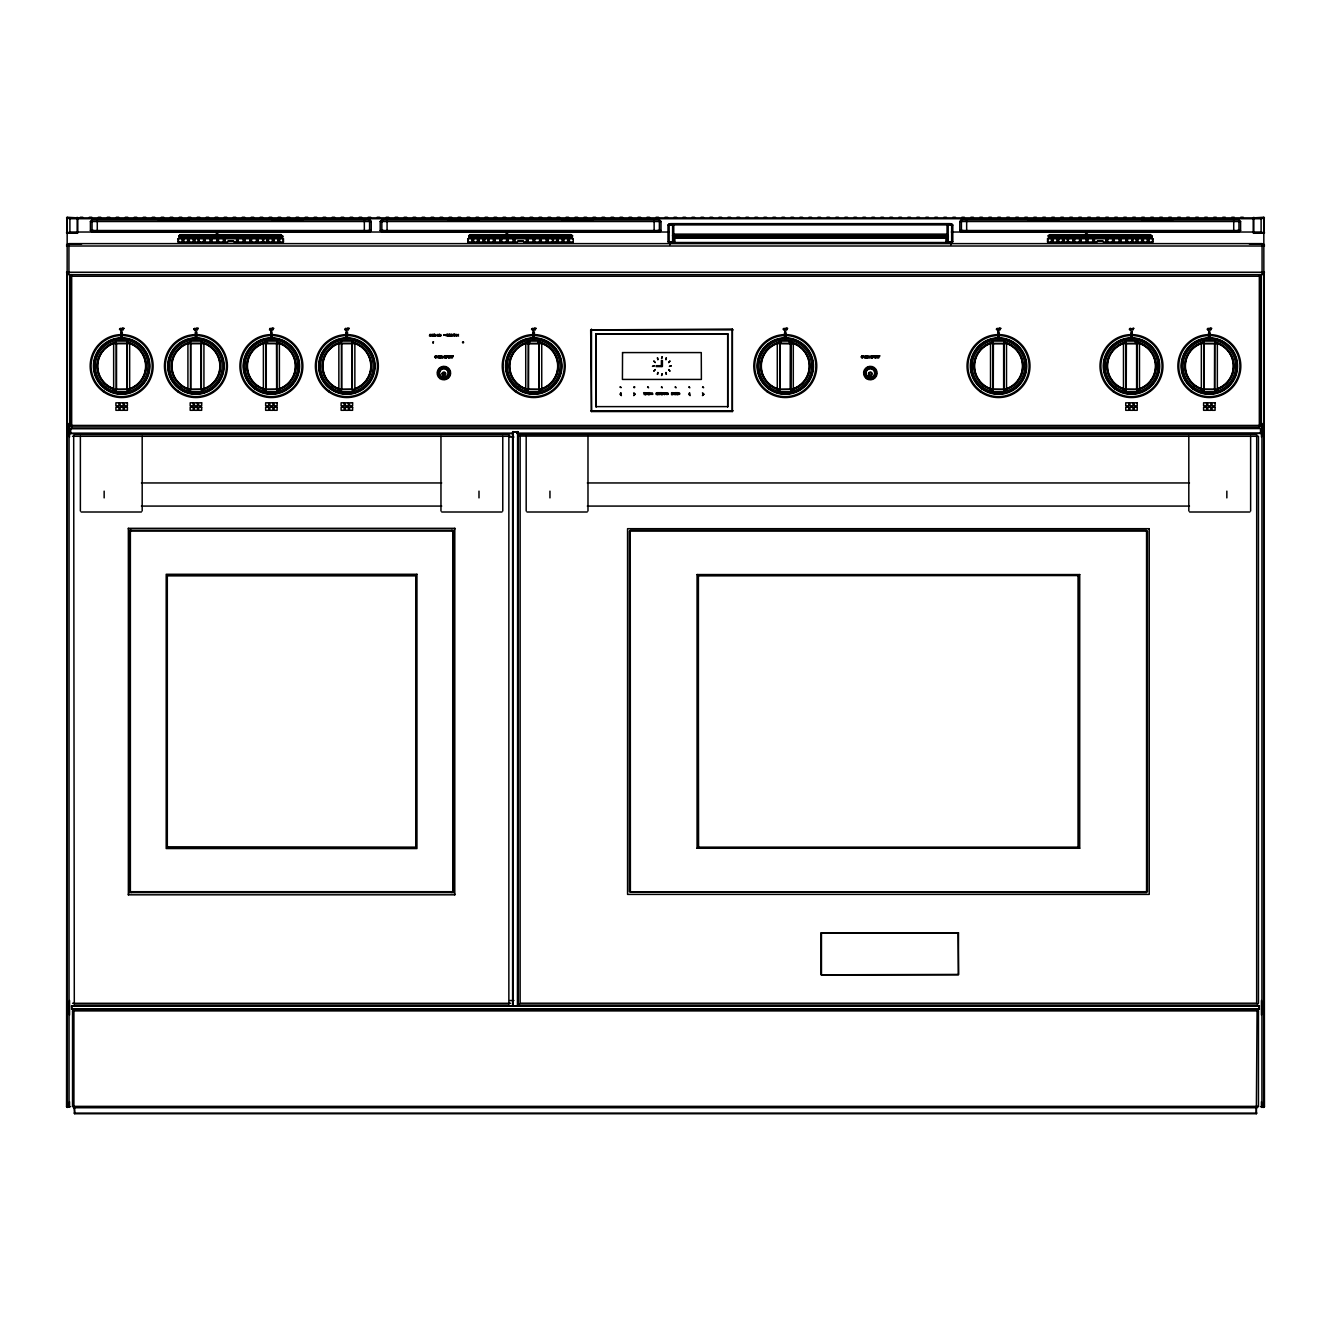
<?xml version="1.0" encoding="UTF-8"?>
<svg xmlns="http://www.w3.org/2000/svg" width="1331" height="1331" viewBox="0 0 1331 1331"><rect width="100%" height="100%" fill="white"/><g stroke="black" fill="none" stroke-linecap="round" stroke-linejoin="round"><path stroke-width="1.5" d="M454.786 894.815L454.803 528.324L128.358 528.324L128.358 894.815L454.786 894.815L453.655 890.838L451.908 892.585M661.341 387.138L662.306 387.803L661.74 386.739M1261.921 1107.492L1261.954 423.424L1260.457 423.042L1260.457 274.619M620.213 386.938L621.228 387.604L620.096 387.138M633.822 387.254C636.185 385.674 633.456 389.501 634.238 386.739M647.581 387.138L648.563 387.803L647.981 386.739M675.083 387.138L676.048 387.803L675.483 386.739M688.826 387.138L689.791 387.803L689.225 386.739M702.535 387.254L703.617 387.704L702.968 386.739M142.184 511.004L142.184 436.368M502.769 511.004L502.769 436.368M587.986 511.004L587.986 436.368M1250.624 511.004L1250.624 436.368M128.358 894.815L129.49 890.838L131.237 892.585M454.803 528.324L453.655 532.001L451.908 530.254M346.326 329.872L345.627 328.308L344.929 329.872C348.339 329.988 343.648 327.409 345.627 329.905M438.664 335.861L437.966 334.314L437.267 335.861C440.677 335.994 435.986 333.416 437.966 335.911M270.859 329.872L270.16 328.308L269.461 329.872C272.872 329.988 268.18 327.409 270.16 329.905M430.845 335.861L430.129 334.314L429.431 335.861C432.841 335.994 428.149 333.416 430.129 335.911M432.791 334.331L432.043 336.144L431.211 334.331M439.097 355.843L438.165 358.072L437.15 355.843M865.549 355.843L864.618 358.072L863.603 355.843M432.009 335.595L434.006 334.331L434.039 336.127L432.991 336.127L432.991 334.331M438.132 357.39L438.797 355.843L440.611 355.843L439.663 357.773L440.628 358.056L439.346 358.056L439.346 355.843M864.584 357.39L865.25 355.843L867.063 355.843L866.115 357.773L867.08 358.056L865.799 358.056L865.799 355.843M262.873 242.009L262.29 243.124L263.638 242.009L263.638 238.748L262.29 237.633L262.922 242.375M1132.248 242.009L1131.666 243.124L1133.014 242.009L1133.014 238.748L1131.666 237.633L1132.165 242.375M463.537 342.733L462.439 342.267L463.604 342.167M67.681 243.872L67.681 246.002L68.68 245.004L66.55 245.004L67.681 243.872L81.673 243.872M70.543 1106.693L66.55 1106.693L67.182 217.269L77.797 217.885L77.797 232.759L66.55 232.759L77.797 232.759M90.408 221.512L92.039 219.881L369.585 219.881L371.216 221.512L371.216 230.513L369.585 232.126L369.585 219.881L371.216 221.512L90.408 221.512L90.408 230.513L92.039 232.126L92.039 219.881M68.929 243.623L66.55 246.002L1264.45 246.002L1262.071 243.623L68.929 243.623L68.929 274.619L1262.071 274.619L1264.45 272.239L66.55 272.239L68.929 274.619M71.674 427.051L70.044 425.421L70.044 276.232L71.674 274.619L71.674 427.051L1259.326 427.051L1260.956 425.421L1260.956 276.232L1259.326 274.619L1259.326 427.051M121.021 331.901L122.286 331.901L122.202 338.59L121.021 338.507L121.021 331.901L121.104 338.59M113.651 343.631L116.213 341.085L127.094 341.085L129.656 343.631L129.656 389.268L127.094 391.813L116.213 391.813L113.651 389.268L113.651 343.631L129.656 343.631M70.493 433.54L70.493 428.549L70.493 433.54L512.851 433.54M187.921 343.631L190.483 341.085L201.364 341.085L203.926 343.631L203.926 389.268L201.364 391.813L190.483 391.813L187.921 389.268L187.921 343.631L203.926 343.631M196.472 338.59L196.555 331.901L195.291 331.901L195.374 338.59L196.555 338.507L196.555 331.901M92.172 230.379L93.42 231.627L368.205 231.627L369.469 230.379M381.831 219.881L381.831 232.126L380.2 230.513L380.2 221.512L381.831 219.881L659.377 219.881L661.008 221.512L661.008 230.513L659.377 232.126L659.377 219.881M270.759 331.901L272.023 331.901L271.94 338.59L270.759 338.507L270.759 331.901L270.842 338.59M381.947 221.894L383.212 220.63M263.388 343.631L265.95 341.085L276.831 341.085L279.394 343.631L279.394 389.268L276.831 391.813L265.95 391.813L263.388 389.268L263.388 343.631L279.394 343.631M131.237 530.254L129.49 532.001L128.358 528.324M346.226 331.901L347.491 331.901L347.408 338.59L346.226 338.507L346.226 331.901L346.31 338.59M338.856 343.631L341.418 341.085L352.299 341.085L354.861 343.631L354.861 389.268L352.299 391.813L341.418 391.813L338.856 389.268L338.856 343.631L354.861 343.631M166.974 575.558L416.17 575.558L415.838 847.614L166.974 847.281L166.974 575.558L416.17 575.558M533.099 331.901L533.182 338.59L533.099 331.901L534.363 331.901L534.28 338.59L533.099 338.507M525.728 343.631L528.291 341.085L539.171 341.085L541.734 343.631L541.734 389.268L539.171 391.813L528.291 391.813L525.728 389.268L525.728 343.631L541.734 343.631M528.49 343.465L538.972 343.465M381.947 230.379L383.212 231.627L657.996 231.627L659.261 230.379M669.144 223.891L669.144 242.874L667.996 241.726L667.996 225.039L669.144 223.891L672.604 223.891L673.752 225.039L673.752 242.508L947.04 242.508L947.04 225.039L948.188 223.891L951.648 223.891L952.796 225.039L952.796 241.726L951.648 242.874L951.648 223.891M669.243 224.889L670.491 223.641L950.301 223.641L951.549 224.889M674.867 237.134L673.752 238.249L947.04 238.249L945.925 237.134L674.867 237.134L674.867 242.508M590.681 329.888L732.333 329.09L732.333 411.545L591.48 411.545L590.681 329.888L733.131 329.888M596.105 333.831L596.105 406.804L596.105 333.831L727.708 333.831L727.708 406.804L727.708 333.831M512.601 432.043L518.092 432.043L517.593 1006.286L512.601 1005.787L512.601 432.043L518.092 432.043M71.541 1005.986L1259.259 1005.787L1259.259 1009.281L71.741 1009.281L71.541 1005.986L1259.459 1005.986M72.54 1010.911L73.92 1009.53L1257.08 1009.53L1258.46 1010.911L1258.46 1106.36L1257.08 1107.741L73.92 1107.741L72.54 1106.36L72.54 1010.911L1258.46 1010.911M777.287 343.631L779.85 341.085L790.73 341.085L793.293 343.631L793.293 389.268L790.73 391.813L779.85 391.813L777.287 389.268L777.287 343.631L793.293 343.631M790.414 389.567L790.531 343.465L780.166 343.331L780.166 389.567L790.531 389.434L790.531 343.465M961.415 219.881L961.415 232.126L959.784 230.513L959.784 221.512L961.415 219.881L1238.961 219.881L1240.592 221.512L1240.592 230.513L1238.961 232.126L1238.961 219.881M698.076 575.558L1078.393 575.225L1078.393 847.614L698.409 847.614L698.076 575.558L1078.726 575.558M990.514 343.631L993.076 341.085L1003.957 341.085L1006.519 343.631L1006.519 389.268L1003.957 391.813L993.076 391.813L990.514 389.268L990.514 343.631L1006.519 343.631M993.275 343.465L1003.757 343.465M1123.48 343.631L1126.043 341.085L1136.924 341.085L1139.486 343.631L1139.486 389.268L1136.924 391.813L1126.043 391.813L1123.48 389.268L1123.48 343.631L1139.486 343.631M961.531 230.379L962.795 231.627L1237.58 231.627L1238.828 230.379M1126.242 343.465L1136.724 343.465M1132.115 338.507L1132.032 331.835L1132.115 338.507L1130.851 338.507L1130.934 331.835L1132.115 331.901M1238.961 232.126L1240.592 230.513L959.784 230.513M1260.457 1106.693L1264.45 1106.693L1263.818 217.269L1253.203 217.885L1253.203 232.759L1264.45 232.759L1253.203 232.759M1201.344 343.631L1203.906 341.085L1214.787 341.085L1217.349 343.631L1217.349 389.268L1214.787 391.813L1203.906 391.813L1201.344 389.268L1201.344 343.631L1217.349 343.631M1204.106 343.465L1214.587 343.465L1214.471 389.567L1204.106 389.434L1204.106 343.465L1204.222 389.567M517.01 433.54L1260.707 433.34L517.01 433.34M1078.726 846.732L1077.844 847.614L1079.724 848.263L1079.724 574.559L697.061 574.559L697.061 848.263L1079.724 848.263M74.054 1107.492L74.669 1113.731L1256.331 1113.731L1257.08 1009.53M180.583 234.639L179.169 235.753L180.583 237.883L281.041 237.883L282.754 236.752L281.041 234.639L180.583 234.639L178.87 235.753L180.583 237.883M281.041 237.883L282.455 236.752L281.041 234.639M470.375 234.639L468.961 235.753L470.375 237.883L570.833 237.883L572.546 235.753L570.833 234.639L470.375 234.639L468.662 235.753L470.375 237.883M570.833 237.883L572.247 235.753L570.833 234.639M1049.959 234.639L1048.545 235.753L1049.959 237.883L1150.417 237.883L1152.13 236.752L1150.417 234.639L1049.959 234.639L1048.246 235.753L1049.959 237.883M1150.417 237.883L1151.831 236.752L1150.417 234.639M234.738 243.124L281.739 243.124L283.453 242.009L283.453 238.748L281.739 237.633L179.885 237.633L178.454 238.748L178.454 242.009L179.885 243.124L226.886 243.124M281.739 243.124L283.17 242.009L283.17 238.748L281.739 237.633M524.53 243.124L571.531 243.124L573.245 242.009L573.245 238.748L571.531 237.633L469.677 237.633L468.246 238.748L468.246 242.009L469.677 243.124L516.678 243.124M571.531 243.124L572.962 242.009M1104.114 243.124L1151.115 243.124L1152.829 242.009L1152.829 238.748L1151.115 237.633L1049.261 237.633L1047.83 238.748L1047.83 242.009L1049.261 243.124L1096.262 243.124M1151.115 243.124L1152.546 242.009L1152.546 238.748L1151.115 237.633M179.885 243.124L178.171 242.009L178.171 238.748L179.885 237.633M469.677 243.124L467.963 242.009L467.963 238.748L469.677 237.633M1049.261 243.124L1047.547 242.009L1047.547 238.748L1049.261 237.633M72.54 1003.291L510.605 1003.291M433.274 342.882C433.49 340.32 432.259 344.38 433.507 341.851M1130.252 328.541L1130.252 329.905L1130.751 328.74M1208.115 328.541L1208.115 329.905L1208.615 328.74M1079.724 574.559L1077.844 575.225L1078.726 576.107M697.061 848.263L698.958 847.614M510.605 436.285L72.54 436.285M80.293 217.269L82.788 217.269M89.293 217.269L91.789 217.269M98.278 217.269L100.79 217.269M107.279 217.269L109.774 217.269M116.279 217.269L118.775 217.269M125.28 217.269L127.776 217.269M134.265 217.269L136.76 217.269M143.266 217.269L145.761 217.269M152.266 217.269L154.762 217.269M161.251 217.269L163.763 217.269M170.252 217.269L172.747 217.269M179.252 217.269L181.748 217.269M188.253 217.269L190.749 217.269M197.238 217.269L199.733 217.269M206.238 217.269L208.734 217.269M215.239 217.269L217.735 217.269M224.224 217.269L226.736 217.269M233.224 217.269L235.72 217.269M242.225 217.269L244.721 217.269M251.21 217.269L253.722 217.269M260.211 217.269L262.706 217.269M269.211 217.269L271.707 217.269M278.212 217.269L280.708 217.269M287.197 217.269L289.692 217.269M296.197 217.269L298.693 217.269M305.198 217.269L307.694 217.269M314.183 217.269L316.695 217.269M323.183 217.269L325.679 217.269M332.184 217.269L334.68 217.269M341.169 217.269L343.681 217.269M350.169 217.269L352.665 217.269M359.17 217.269L361.666 217.269M368.171 217.269L370.667 217.269M377.155 217.269L379.668 217.269M386.156 217.269L388.652 217.269M395.157 217.269L397.653 217.269M404.142 217.269L406.654 217.269M413.142 217.269L415.638 217.269M422.143 217.269L424.639 217.269M431.144 217.269L433.64 217.269M440.128 217.269L442.624 217.269M449.129 217.269L451.625 217.269M458.13 217.269L460.626 217.269M467.114 217.269L469.627 217.269M476.115 217.269L478.611 217.269M485.116 217.269L487.612 217.269M494.1 217.269L496.613 217.269M503.101 217.269L505.597 217.269M512.102 217.269L514.598 217.269M521.103 217.269L523.599 217.269M530.087 217.269L532.583 217.269M539.088 217.269L541.584 217.269M548.089 217.269L550.585 217.269M557.073 217.269L559.586 217.269M566.074 217.269L568.57 217.269M575.075 217.269L577.571 217.269M584.076 217.269L586.572 217.269M593.06 217.269L595.556 217.269M602.061 217.269L604.557 217.269M611.062 217.269L613.558 217.269M620.046 217.269L622.559 217.269M629.047 217.269L631.543 217.269M638.048 217.269L640.544 217.269M647.032 217.269L649.545 217.269M656.033 217.269L658.529 217.269M665.034 217.269L667.53 217.269M674.035 217.269L676.531 217.269M683.019 217.269L685.515 217.269M692.02 217.269L694.516 217.269M701.021 217.269L703.517 217.269M710.005 217.269L712.518 217.269M719.006 217.269L721.502 217.269M728.007 217.269L730.503 217.269M736.991 217.269L739.504 217.269M745.992 217.269L748.488 217.269M754.993 217.269L757.489 217.269M763.994 217.269L766.49 217.269M772.978 217.269L775.474 217.269M781.979 217.269L784.475 217.269M790.98 217.269L793.476 217.269M799.964 217.269L802.477 217.269M808.965 217.269L811.461 217.269M817.966 217.269L820.462 217.269M826.967 217.269L829.463 217.269M835.951 217.269L838.447 217.269M844.952 217.269L847.448 217.269M853.953 217.269L856.449 217.269M862.937 217.269L865.449 217.269M871.938 217.269L874.434 217.269M880.939 217.269L883.435 217.269M889.923 217.269L892.436 217.269M898.924 217.269L901.42 217.269M907.925 217.269L910.421 217.269M916.926 217.269L919.422 217.269M925.91 217.269L928.406 217.269M934.911 217.269L937.407 217.269M943.912 217.269L946.408 217.269M952.896 217.269L955.408 217.269M961.897 217.269L964.393 217.269M970.898 217.269L973.394 217.269M979.882 217.269L982.394 217.269M988.883 217.269L991.379 217.269M997.884 217.269L1000.38 217.269M1006.885 217.269L1009.38 217.269M1015.869 217.269L1018.365 217.269M1024.87 217.269L1027.366 217.269M1033.871 217.269L1036.367 217.269M1042.855 217.269L1045.367 217.269M1051.856 217.269L1054.352 217.269M1060.857 217.269L1063.353 217.269M1069.858 217.269L1072.353 217.269M1078.842 217.269L1081.338 217.269M1087.843 217.269L1090.339 217.269M1096.844 217.269L1099.339 217.269M1105.828 217.269L1108.34 217.269M1114.829 217.269L1117.325 217.269M1123.83 217.269L1126.325 217.269M1132.814 217.269L1135.326 217.269M1141.815 217.269L1144.311 217.269M1150.816 217.269L1153.312 217.269M1159.817 217.269L1162.312 217.269M1168.801 217.269L1171.297 217.269M1177.802 217.269L1180.298 217.269M1186.803 217.269L1189.298 217.269M1195.787 217.269L1198.299 217.269M1204.788 217.269L1207.284 217.269M1213.789 217.269L1216.284 217.269M1222.773 217.269L1225.285 217.269M1231.774 217.269L1234.27 217.269M1240.775 217.269L1243.27 217.269M66.55 217.885L1264.45 217.885M69.046 218.733L1261.954 218.733M158.472 220.131L189.168 220.131M272.456 220.131L303.152 220.131M448.264 220.131L478.96 220.131M562.248 220.131L592.944 220.131M1027.848 220.131L1058.544 220.131M1141.832 220.131L1172.528 220.131M380.2 221.512L661.008 221.512M959.784 221.512L1240.592 221.512M672.571 224.889L948.221 224.889M667.996 225.039L673.752 225.039M947.04 225.039L952.796 225.039M90.408 230.513L371.216 230.513M380.2 230.513L661.008 230.513M69.046 232.027L668.611 232.027M951.349 232.027L1261.954 232.027M216.188 232.626L217.935 232.626M505.98 232.626L507.727 232.626M1085.564 232.626L1087.311 232.626M215.971 232.858L218.168 232.858M505.763 232.858L507.96 232.858M1085.347 232.858L1087.543 232.858M948.288 238.632L948.288 235.637L946.79 234.123L674.002 234.123L674.002 238.632M214.79 234.888L219.349 234.888M504.582 234.888L509.141 234.888M1084.166 234.888L1088.725 234.888M178.87 235.753L282.754 235.753M468.662 235.753L572.546 235.753M672.504 235.637L948.288 235.637M1048.246 235.753L1152.13 235.753M178.87 236.752L282.754 236.752M468.662 236.752L572.546 236.752M1048.246 236.752L1152.13 236.752M178.171 238.748L283.453 238.748M467.963 238.748L573.245 238.748M1047.547 238.748L1152.829 238.748M198.835 239.746L198.702 242.375L200.465 242.375M262.789 239.746L263.056 242.375L261.159 242.375M1068.211 239.746L1067.944 242.375L1069.841 242.375M1132.165 239.746L1132.431 242.375L1130.535 242.375M227.984 240.878L233.64 240.878M517.776 240.878L523.432 240.878M1097.36 240.878L1103.016 240.878M227.917 241.51L233.707 241.51M517.709 241.51L523.499 241.51M1097.293 241.51L1103.083 241.51M667.996 241.726L673.752 241.726L672.604 242.874L672.604 223.891M952.796 241.726L947.04 241.726L948.188 242.874L948.188 223.891M178.171 242.009L227.751 242.009M233.873 242.009L283.453 242.009M467.963 242.009L517.543 242.009M523.665 242.009L573.245 242.009M1047.547 242.009L1097.127 242.009M1103.249 242.009L1152.829 242.009M488.361 242.375L489.509 242.375M551.5 242.375L552.847 242.375M1249.327 243.872L1263.319 243.872L1264.45 245.004L1262.32 245.004L1263.319 246.002L1263.319 243.872M70.044 276.232L1260.956 276.232M1131.783 328.574L1131.533 330.121M595.939 334.014L727.874 334.014M456.583 334.331L456.583 336.127L455.169 334.746C455.119 338.723 454.287 331.452 456.35 335.711M443.722 335.113C444.038 334.613 444.853 334.297 443.722 335.345M445.086 335.113C444.987 334.081 445.536 336.577 446.401 334.331L447.416 334.331L447.449 336.127L445.186 335.345M447.965 335.113L448.98 335.345M351.983 343.331L341.734 343.331L341.734 389.567L352.099 389.434L352.099 343.465M113.651 389.268L129.656 389.268M187.921 389.268L203.926 389.268M263.388 389.268L279.394 389.268M338.856 389.268L354.861 389.268M525.728 389.268L541.734 389.268M777.287 389.268L793.293 389.268M990.514 389.268L1006.519 389.268M1123.48 389.268L1139.486 389.268M1201.344 389.268L1217.349 389.268M664.568 392.712L664.568 394.675L663.004 393.161C662.954 397.52 662.056 389.55 664.302 394.226M674.551 392.712L674.817 394.675L673.27 393.161C673.22 397.52 672.305 389.55 674.551 394.226M595.939 406.621L727.874 406.621M590.681 410.747L733.131 410.747M70.044 425.421L1260.956 425.421M70.293 428.748L1260.507 428.549L1260.507 433.54M70.293 433.34L512.851 433.34M509.756 437.034L513.916 437.034M141.435 482.953L441.709 482.953M587.337 482.953L1189.465 482.953M141.435 506.079L441.709 506.079M587.337 506.079L1189.465 506.079M81.174 512.002L141.385 512.002M441.759 512.002L501.987 512.002M526.976 512.002L587.187 512.002M1189.615 512.002L1249.826 512.002M166.974 847.281L416.17 847.281M698.076 847.281L1078.726 847.281M509.756 1000.529L513.916 1000.529M71.541 1009.081L1259.459 1009.081M72.54 1106.36L1258.46 1106.36M66.55 1106.693L69.046 1106.693M1261.954 1106.693L1264.45 1106.693M74.054 1113.115L1256.946 1113.115M432.941 342.882L433.407 341.784M1188.816 436.368L1188.816 511.004M526.178 436.368L526.178 511.004M440.96 436.368L440.96 511.004M80.376 436.368L80.376 511.004M697.061 574.559L698.958 575.225M463.354 341.784L462.789 342.832M571.531 237.633L572.962 238.748M1068.128 242.009L1068.71 243.124L1067.362 242.009L1067.362 238.748L1068.71 237.633L1068.078 242.375M198.752 242.009L199.334 243.124L197.986 242.009L197.986 238.748L199.334 237.633L198.835 242.375M69.046 1107.359L69.046 423.424L70.543 423.042L70.543 274.619M1263.818 217.269L1263.818 233.374M1263.651 273.038L1263.651 1107.492M1262.071 243.623L1262.071 274.619M1261.455 423.291L1261.455 437.034M1261.455 1000.529L1261.455 1015.037M1261.455 1101.735L1261.455 1106.244M1261.106 217.885L1261.106 232.875M1261.256 274.619L1261.256 423.042M1259.259 1005.787L1259.259 1009.281M1256.331 1107.492L1256.331 1113.731M1253.835 217.269L1253.835 233.374M1237.58 230.379L1237.58 231.627M1233.721 219.881L1233.721 232.126M1226.849 491.139L1226.849 497.894M1214.787 341.085L1214.787 391.813M1203.906 341.085L1203.906 391.813M1148.237 239.746L1148.237 242.375M1147.954 239.746L1147.954 242.375M1142.68 239.746L1142.68 242.375M1142.397 239.746L1142.397 242.375M1137.123 239.746L1137.123 242.375M1136.84 239.746L1136.84 242.375M1136.924 341.085L1136.924 391.813M1136.607 343.331L1136.607 389.567L1126.242 389.434L1126.359 343.331M1126.974 239.746L1126.974 242.375M1126.292 239.746L1126.292 242.375M1126.043 341.085L1126.043 391.813M1120.353 239.746L1120.353 242.375M1119.67 239.746L1119.67 242.375M1113.748 239.746L1113.748 242.375M1113.065 239.746L1113.065 242.375M1107.142 239.746L1107.142 242.375M1106.46 239.746L1106.46 242.375M1093.916 239.746L1093.916 242.375M1093.233 239.746L1093.233 242.375M1087.311 239.746L1087.311 242.375M1086.628 239.746L1086.628 242.375M1080.705 239.746L1080.705 242.375M1080.023 239.746L1080.023 242.375M1078.393 575.225L1078.393 847.614M1074.084 239.746L1074.084 242.375M1073.402 239.746L1073.402 242.375M1063.536 239.746L1063.536 242.375M1063.253 239.746L1063.253 242.375M1057.979 239.746L1057.979 242.375M1057.696 239.746L1057.696 242.375M1052.422 239.746L1052.422 242.375M1052.139 239.746L1052.139 242.375M1003.957 341.085L1003.957 391.813M1003.641 343.331L1003.641 389.567L993.275 389.434L993.392 343.331M993.076 341.085L993.076 391.813M966.655 219.881L966.655 232.126M962.795 230.379L962.795 231.627M950.9 244.771L950.9 242.874L669.892 242.874L669.892 244.771M950.301 223.641L950.301 224.889M946.79 234.123L946.79 238.632M945.925 237.134L945.925 242.508M790.73 341.085L790.73 391.813M779.85 341.085L779.85 391.813M732.333 329.09L732.333 411.545M698.409 575.225L698.409 847.614M678.128 394.675L676.98 394.675L676.98 392.712L678.095 392.712L677.263 394.425M672.704 394.675L671.573 394.675L671.573 392.712L672.687 392.712L671.856 394.425M670.491 223.641L670.491 224.889M658.263 394.675L657.131 394.675L657.131 392.712L661.773 392.712L661.091 394.675L660.808 392.961L659.361 392.961L659.361 394.675L659.078 392.961L657.398 392.961L657.398 394.425M657.996 230.379L657.996 231.627M654.137 219.881L654.137 232.126M649.628 394.675L648.48 394.675L648.48 392.712L649.595 392.712L648.763 394.425M591.48 329.09L591.48 411.545M568.653 239.746L568.653 242.375M568.37 239.746L568.37 242.375M563.096 239.746L563.096 242.375M562.813 239.746L562.813 242.375M557.539 239.746L557.539 242.375M557.256 239.746L557.256 242.375M549.953 491.139L549.953 497.894M547.39 239.746L547.39 242.375M546.708 239.746L546.708 242.375M540.769 239.746L540.769 242.375M540.087 239.746L540.087 242.375M539.171 341.085L539.171 391.813M538.855 343.331L538.855 389.567L528.49 389.434L528.607 343.331M534.164 239.746L534.164 242.375M528.291 341.085L528.291 391.813M527.558 239.746L527.558 242.375M517.593 431.543L517.593 1006.286M514.332 239.746L514.332 242.375M513.65 239.746L513.65 242.375M513.101 431.543L513.101 1006.286M507.727 239.746L507.727 242.375M507.044 239.746L507.044 242.375M501.122 239.746L501.122 242.375M500.439 239.746L500.439 242.375M494.5 239.746L494.5 242.375M493.818 239.746L493.818 242.375M483.952 239.746L483.952 242.375M483.669 239.746L483.669 242.375M478.994 491.139L478.994 497.894M478.395 239.746L478.395 242.375M478.112 239.746L478.112 242.375M472.838 239.746L472.838 242.375M454.27 334.331L454.27 336.127L454.536 334.331C451.026 333.216 453.755 337.958 454.037 334.331M415.838 575.225L415.838 847.614M387.071 219.881L387.071 232.126M383.212 230.379L383.212 231.627M368.205 230.379L368.205 231.627M364.345 219.881L364.345 232.126M352.299 341.085L352.299 391.813M341.418 341.085L341.418 391.813M278.861 239.746L278.861 242.375M278.578 239.746L278.578 242.375M276.831 341.085L276.831 391.813M273.304 239.746L273.304 242.375M273.021 239.746L273.021 242.375M267.747 239.746L267.747 242.375M267.464 239.746L267.464 242.375M265.95 341.085L265.95 391.813M257.598 239.746L257.598 242.375M256.916 239.746L256.916 242.375M250.977 239.746L250.977 242.375M250.295 239.746L250.295 242.375M244.372 239.746L244.372 242.375M243.689 239.746L243.689 242.375M237.767 239.746L237.767 242.375M237.084 239.746L237.084 242.375M224.54 239.746L224.54 242.375M223.858 239.746L223.858 242.375M217.935 239.746L217.935 242.375M217.252 239.746L217.252 242.375M211.33 239.746L211.33 242.375M210.647 239.746L210.647 242.375M204.708 239.746L204.708 242.375M204.026 239.746L204.026 242.375M201.364 341.085L201.364 391.813M194.16 239.746L194.16 242.375M193.877 239.746L193.877 242.375M190.483 341.085L190.483 391.813M188.603 239.746L188.603 242.375M188.32 239.746L188.32 242.375M183.046 239.746L183.046 242.375M182.763 239.746L182.763 242.375M167.307 575.225L167.307 847.614M127.094 341.085L127.094 391.813M116.213 341.085L116.213 391.813M104.151 491.139L104.151 497.894M97.279 219.881L97.279 232.126M93.42 230.379L93.42 231.627M77.165 217.269L77.165 233.374M74.669 1107.492L74.669 1113.731M73.92 1009.53L73.92 1107.741M71.741 1005.787L71.741 1009.281M69.894 217.885L69.894 232.875M69.744 274.619L69.744 423.042M69.545 423.291L69.545 437.034M69.545 1000.529L69.545 1015.037M69.545 1101.735L69.545 1106.244M67.349 273.038L67.349 1107.492M67.182 217.269L67.182 233.374M1216.451 342.649A24.474 24.474 0 0 1 1217.965 388.985M1202.242 389.501A24.474 24.474 0 0 1 1202.242 342.649M1216.301 343.165A23.941 23.941 0 0 1 1217.782 388.469M1202.392 388.985A23.941 23.941 0 0 1 1202.392 343.165M1216.384 342.882A24.241 24.241 0 0 1 1217.882 388.752M1202.309 389.268A24.241 24.241 0 0 1 1202.309 342.882M1135.476 341.917A24.474 24.474 0 0 1 1138.587 389.501M1124.379 389.501A24.474 24.474 0 0 1 1124.379 342.649M1135.376 342.45A23.941 23.941 0 0 1 1138.438 388.985M1124.529 388.985A23.941 23.941 0 0 1 1124.529 343.165M1135.426 342.15A24.241 24.241 0 0 1 1138.521 389.268M1124.445 389.268A24.241 24.241 0 0 1 1124.445 342.882M1005.62 342.649A24.474 24.474 0 0 1 1005.62 389.501M991.412 389.501A24.474 24.474 0 0 1 991.412 342.649M1005.471 343.165A23.941 23.941 0 0 1 1005.471 388.985M991.562 388.985A23.941 23.941 0 0 1 991.562 343.165M1005.554 342.882A24.241 24.241 0 0 1 1005.554 389.268M991.479 389.268A24.241 24.241 0 0 1 991.479 342.882M789.283 341.917A24.474 24.474 0 0 1 792.394 389.501M778.186 389.501A24.474 24.474 0 0 1 781.297 341.917M792.244 343.165A23.941 23.941 0 0 1 792.244 388.985M778.336 388.985A23.941 23.941 0 0 1 778.336 343.165M789.233 342.15A24.241 24.241 0 0 1 792.328 389.268M778.252 389.268A24.241 24.241 0 0 1 781.347 342.15M537.724 341.917A24.474 24.474 0 0 1 540.835 389.501M526.627 389.501A24.474 24.474 0 0 1 529.738 341.917M540.685 343.165A23.941 23.941 0 0 1 540.685 388.985M526.777 388.985A23.941 23.941 0 0 1 526.777 343.165M537.674 342.15A24.241 24.241 0 0 1 540.769 389.268M526.693 389.268A24.241 24.241 0 0 1 529.788 342.15M353.963 342.649A24.474 24.474 0 0 1 355.477 388.985M339.754 389.501A24.474 24.474 0 0 1 339.754 342.649M353.813 343.165A23.941 23.941 0 0 1 355.294 388.469M339.904 388.985A23.941 23.941 0 0 1 339.904 343.165M353.896 342.882A24.241 24.241 0 0 1 355.394 388.752M339.821 389.268A24.241 24.241 0 0 1 339.821 342.882M278.495 342.649A24.474 24.474 0 0 1 278.495 389.501M264.287 389.501A24.474 24.474 0 0 1 267.398 341.917M278.345 343.165A23.941 23.941 0 0 1 278.345 388.985M264.436 388.985A23.941 23.941 0 0 1 267.498 342.45M278.429 342.882A24.241 24.241 0 0 1 278.429 389.268M264.353 389.268A24.241 24.241 0 0 1 267.448 342.15M203.027 342.649A24.474 24.474 0 0 1 203.027 389.501M188.819 389.501A24.474 24.474 0 0 1 188.819 342.649M202.878 343.165A23.941 23.941 0 0 1 202.878 388.985M188.969 388.985A23.941 23.941 0 0 1 188.969 343.165M202.961 342.882A24.241 24.241 0 0 1 202.961 389.268M188.886 389.268A24.241 24.241 0 0 1 188.886 342.882M128.758 342.649A24.474 24.474 0 0 1 128.758 389.501M113.035 388.985A24.474 24.474 0 0 1 114.549 342.649M128.608 343.165A23.941 23.941 0 0 1 128.608 388.985M113.218 388.469A23.941 23.941 0 0 1 114.699 343.165M128.691 342.882A24.241 24.241 0 0 1 128.691 389.268M113.118 388.752A24.241 24.241 0 0 1 114.616 342.882M73.687 436.452L74.303 1005.038L508.858 1005.038L508.858 434.538L74.303 434.538L73.687 436.452M488.976 235.753L489.558 237.883L488.211 236.752L489.558 234.639L488.976 235.753M520.155 436.086L520.138 1003.208L1256.664 1003.208L1256.697 434.538L520.088 434.538L520.155 436.086L518.341 436.285L518.341 1003.291L520.088 1005.038L1256.697 1005.038L1258.46 1003.291L1258.46 436.285L520.155 436.086M1149.235 528.69L1149.235 894.399L627.567 894.399L627.567 528.69L1149.235 528.69M130.371 530.254L130.371 892.585L452.773 892.585L452.773 530.254L130.371 530.254M442.458 373.512C444.105 379.302 447.033 369.619 442.458 373.512M868.91 373.512C870.557 379.302 873.485 369.619 868.91 373.512M630.378 891.92L1146.557 892.585L1146.557 530.254L630.245 530.254L630.378 891.92L1147.438 891.703L1147.438 531.119L629.363 531.119L629.363 891.703L630.378 891.92M651.059 393.261C651.857 396.372 648.064 392.262 651.059 393.261M679.575 393.261C680.391 396.388 676.597 392.212 679.575 393.261M195.657 329.223L194.692 330.155L193.727 329.223L194.692 328.308L195.657 329.223M437.001 356.941L435.803 358.072L434.621 356.941L435.803 355.81L437.001 356.941M863.453 356.941L862.255 358.072L861.074 356.941L862.255 355.81L863.453 356.941M121.387 329.223L120.422 330.155L119.457 329.223L120.422 328.308L121.387 329.223M533.465 329.223L532.5 330.155L531.535 329.223L532.5 328.308L533.465 329.223M785.024 329.223L784.059 330.155L783.094 329.223L784.059 328.308L785.024 329.223M998.25 329.223L997.285 330.155L996.32 329.223L997.285 328.308L998.25 329.223M1131.217 329.223L1130.252 330.155L1129.287 329.223L1130.252 328.308L1131.217 329.223M1209.08 329.223L1208.115 330.155L1207.15 329.223L1208.115 328.308L1209.08 329.223M119.923 328.74L120.921 329.722L119.923 328.74M194.193 328.74L195.191 329.722L194.193 328.74M435.187 356.342C434.538 359.603 438.498 355.676 435.187 356.342M532.001 328.74L532.999 329.722L532.001 328.74M783.56 328.74L784.558 329.722L783.56 328.74M861.639 356.342C860.991 359.603 864.95 355.676 861.639 356.342M996.786 328.74L997.784 329.722L996.786 328.74M447.316 356.342L448.763 357.906L446.734 356.958L448.713 355.993L447.316 356.342M665.433 393.161L666.715 394.542L664.918 393.71L666.665 392.845L665.433 393.161M668.129 394.159C666.565 395.973 667.68 390.416 668.129 394.159M873.768 356.342L875.216 357.906L873.186 356.958L875.166 355.993L873.768 356.342M457.382 334.746L458.546 335.994L456.916 335.246L458.513 334.464L457.382 334.746M652.672 394.159C651.092 395.973 652.223 390.416 652.672 394.159M656.815 394.159C655.251 395.973 656.366 390.416 656.815 394.159M451.508 334.331L450.743 336.127L449.878 335.894L450.643 334.331L449.628 334.331L449.628 336.127L452.49 336.127L451.508 334.331M199.766 234.639L199.766 237.883L198.419 236.752L199.766 234.639M262.44 236.752L261.858 237.883L263.205 236.752L261.858 234.639L262.44 236.752M552.232 236.752L551.65 237.883L552.997 236.752L551.65 234.639L552.232 236.752M1069.142 234.639L1069.142 237.883L1067.795 236.752L1069.142 234.639M1131.816 236.752L1131.234 237.883L1132.581 236.752L1131.234 234.639L1131.816 236.752M489.126 237.633L489.126 243.124L487.778 242.009L487.778 238.748L489.126 237.633M552.664 242.009L552.082 243.124L553.43 242.009L553.43 238.748L552.082 237.633L552.664 242.009M653.937 361.134L655.151 362.514L653.937 361.134M657.83 372.53L657.481 374.344L657.83 372.53M666.332 357.806L665.982 359.62L666.332 357.806M668.661 369.619L669.876 371.016L668.661 369.619M620.828 392.911L619.947 394.259L621.361 395.606L620.828 392.911M635.137 394.259L633.739 395.606L634.621 394.259L633.739 392.911L635.137 394.259M689.558 392.911L688.676 394.259L690.074 395.606L689.558 392.911M703.866 394.259L702.452 395.606L703.334 394.259L702.452 392.911L703.866 394.259M647.781 393.144L646.517 393.144C646.666 397.487 645.435 390.632 647.149 393.51C648.863 390.632 647.615 397.487 647.781 393.144M116.529 343.331L116.529 389.567L126.894 389.434L126.778 343.331L116.529 343.331M190.799 343.331L190.799 389.567L201.164 389.434L201.048 343.331L190.799 343.331M266.267 343.331L266.267 389.567L276.632 389.434L276.515 343.331L266.267 343.331M622.542 352.582L701.271 352.582L701.387 379.435L622.426 379.435L622.542 352.582M784.741 331.835C783.144 341.085 787.486 341.069 785.839 331.835L784.658 331.901M997.967 331.835L999.148 331.901L999.065 338.59L997.884 338.507L997.967 331.835M1208.798 331.835C1207.2 341.085 1211.543 341.069 1209.896 331.835L1208.714 331.901M821.46 932.781L958.087 932.781L958.486 974.425L821.46 974.824L821.46 932.781M657.481 357.806L657.83 359.62L657.481 357.806M655.151 369.619L653.937 371.016L655.151 369.619M669.876 361.134L668.661 362.514L669.876 361.134M665.982 372.53L666.332 374.344L665.982 372.53M453.655 531.119L129.49 531.119L129.49 891.703L453.655 891.703L453.655 531.119M183.794 239.746L182.014 239.746L182.014 242.375L183.794 242.375L183.794 239.746M189.351 239.746L187.571 239.746L187.571 242.375L189.351 242.375L189.351 239.746M194.908 239.746L193.128 239.746L193.128 242.375L194.908 242.375L194.908 239.746M205.257 239.746L203.493 239.746L203.493 242.375L205.257 242.375L205.257 239.746M211.862 239.746L210.098 239.746L210.098 242.375L211.862 242.375L211.862 239.746M218.467 239.746L216.72 239.746L216.72 242.375L218.467 242.375L218.467 239.746M225.089 239.746L223.325 239.746L223.325 242.375L225.089 242.375L225.089 239.746M238.299 239.746L236.535 239.746L236.535 242.375L238.299 242.375L238.299 239.746M244.904 239.746L243.157 239.746L243.157 242.375L244.904 242.375L244.904 239.746M251.526 239.746L249.762 239.746L249.762 242.375L251.526 242.375L251.526 239.746M258.131 239.746L256.367 239.746L256.367 242.375L258.131 242.375L258.131 239.746M268.496 239.746L266.716 239.746L266.716 242.375L268.496 242.375L268.496 239.746M274.053 239.746L272.273 239.746L272.273 242.375L274.053 242.375L274.053 239.746M279.61 239.746L277.83 239.746L277.83 242.375L279.61 242.375L279.61 239.746M473.586 239.746L471.806 239.746L471.806 242.375L473.586 242.375L473.586 239.746M479.143 239.746L477.363 239.746L477.363 242.375L479.143 242.375L479.143 239.746M484.7 239.746L482.92 239.746L482.92 242.375L484.7 242.375L484.7 239.746M495.049 239.746L493.285 239.746L493.285 242.375L495.049 242.375L495.049 239.746M501.654 239.746L499.89 239.746L499.89 242.375L501.654 242.375L501.654 239.746M508.259 239.746L506.512 239.746L506.512 242.375L508.259 242.375L508.259 239.746M514.881 239.746L513.117 239.746L513.117 242.375L514.881 242.375L514.881 239.746M528.091 239.746L526.327 239.746L526.327 242.375L528.091 242.375L528.091 239.746M534.696 239.746L532.949 239.746L532.949 242.375L534.696 242.375L534.696 239.746M541.318 239.746L539.554 239.746L539.554 242.375L541.318 242.375L541.318 239.746M547.923 239.746L546.159 239.746L546.159 242.375L547.923 242.375L547.923 239.746M558.288 239.746L556.508 239.746L556.508 242.375L558.288 242.375L558.288 239.746M563.845 239.746L562.065 239.746L562.065 242.375L563.845 242.375L563.845 239.746M569.402 239.746L567.622 239.746L567.622 242.375L569.402 242.375L569.402 239.746M1053.17 239.746L1051.39 239.746L1051.39 242.375L1053.17 242.375L1053.17 239.746M1058.727 239.746L1056.947 239.746L1056.947 242.375L1058.727 242.375L1058.727 239.746M1064.284 239.746L1062.504 239.746L1062.504 242.375L1064.284 242.375L1064.284 239.746M1074.633 239.746L1072.869 239.746L1072.869 242.375L1074.633 242.375L1074.633 239.746M1081.238 239.746L1079.474 239.746L1079.474 242.375L1081.238 242.375L1081.238 239.746M1087.843 239.746L1086.096 239.746L1086.096 242.375L1087.843 242.375L1087.843 239.746M1094.465 239.746L1092.701 239.746L1092.701 242.375L1094.465 242.375L1094.465 239.746M1107.675 239.746L1105.911 239.746L1105.911 242.375L1107.675 242.375L1107.675 239.746M1114.28 239.746L1112.533 239.746L1112.533 242.375L1114.28 242.375L1114.28 239.746M1120.902 239.746L1119.138 239.746L1119.138 242.375L1120.902 242.375L1120.902 239.746M1127.507 239.746L1125.743 239.746L1125.743 242.375L1127.507 242.375L1127.507 239.746M1137.872 239.746L1136.092 239.746L1136.092 242.375L1137.872 242.375L1137.872 239.746M1143.429 239.746L1141.649 239.746L1141.649 242.375L1143.429 242.375L1143.429 239.746M1148.986 239.746L1147.206 239.746L1147.206 242.375L1148.986 242.375L1148.986 239.746M122.652 328.341L121.703 328.341L121.703 330.121L122.652 328.341M123.883 328.341L122.934 328.341L122.934 330.121L123.883 328.341M196.921 328.341L195.973 328.341L195.973 330.121L196.921 328.341M198.153 328.341L197.204 328.341L197.204 330.121L198.153 328.341M272.389 328.341L271.441 328.341L271.441 330.121L272.389 328.341M273.62 328.341L272.672 328.341L272.672 330.121L273.62 328.341M347.857 328.341L346.909 328.341L346.909 330.121L347.857 328.341M349.088 328.341L348.14 328.341L348.14 330.121L349.088 328.341M534.729 328.341L533.781 328.341L533.781 330.121L534.729 328.341M535.96 328.341L535.012 328.341L535.012 330.121L535.96 328.341M786.288 328.341L785.34 328.341L785.34 330.121L786.288 328.341M787.519 328.341L786.571 328.341L786.571 330.121L787.519 328.341M999.514 328.341L998.566 328.341L998.566 330.121L999.514 328.341M1000.746 328.341L999.797 328.341L999.797 330.121L1000.746 328.341M1133.713 328.341L1132.764 328.341L1132.764 330.121L1133.713 328.341M1210.345 328.341L1209.397 328.341L1209.397 330.121L1210.345 328.341M1211.576 328.341L1210.628 328.341L1210.628 330.121L1211.576 328.341M434.505 334.331L434.305 336.127L434.538 334.746C436.585 339.006 435.769 331.718 435.719 335.711L434.505 334.331M439.446 334.331L439.247 336.127L439.48 334.746C441.526 339.006 440.711 331.718 440.661 335.711L439.446 334.331M447.965 334.331L447.715 336.127L447.965 334.331M449.229 334.331L448.98 336.127L449.229 334.331M441.226 355.843L440.977 358.056L441.276 356.342C443.805 361.616 442.79 352.599 442.724 357.557L441.226 355.843M444.72 355.843L444.404 358.056L445.735 358.056L444.72 355.843M446.334 355.843L446.001 358.056L446.334 355.843M449.545 355.843L449.229 358.056L450.776 357.091C451.093 360.435 451.093 353.464 450.776 356.808L449.545 355.843M453.255 355.843L451.409 355.843L452.174 358.056L453.255 355.843M867.679 355.843L867.429 358.056L867.729 356.342C870.258 361.616 869.243 352.599 869.176 357.557L867.679 355.843M871.173 355.843L870.857 358.056L872.188 358.056L871.173 355.843M872.787 355.843L872.454 358.056L872.787 355.843M875.998 355.843L875.682 358.056L877.229 357.091C877.545 360.435 877.545 353.464 877.229 356.808L875.998 355.843M879.708 355.843L877.861 355.843L878.626 358.056L879.708 355.843M662.206 356.708L661.607 358.455L662.206 356.708M662.405 360.568L661.407 360.568L661.407 366.324L662.405 366.324L662.405 360.568M654.286 365.775L652.539 366.374L654.286 365.775M662.156 365.692L656.166 365.692L656.166 366.574L662.156 366.574L662.156 365.692M671.273 365.775L669.526 366.374L671.273 365.775M662.206 373.695L661.607 375.442L662.206 373.695M645.252 392.712L643.622 392.712L644.304 394.675L645.252 392.712M645.801 392.712L645.518 394.675L645.801 392.712M662.322 392.712L662.039 394.675L662.322 392.712M676.73 392.712L675.083 392.712L675.765 394.675L676.73 392.712M118.908 402.811L115.913 402.811L115.913 405.805L118.908 405.805L118.908 402.811M123.151 402.811L120.156 402.811L120.156 405.805L123.151 405.805L123.151 402.811M127.393 402.811L124.399 402.811L124.399 405.805L127.393 405.805L127.393 402.811M193.178 402.811L190.183 402.811L190.183 405.805L193.178 405.805L193.178 402.811M197.421 402.811L194.426 402.811L194.426 405.805L197.421 405.805L197.421 402.811M201.663 402.811L198.668 402.811L198.668 405.805L201.663 405.805L201.663 402.811M268.646 402.811L265.651 402.811L265.651 405.805L268.646 405.805L268.646 402.811M272.888 402.811L269.894 402.811L269.894 405.805L272.888 405.805L272.888 402.811M277.131 402.811L274.136 402.811L274.136 405.805L277.131 405.805L277.131 402.811M344.113 402.811L341.119 402.811L341.119 405.805L344.113 405.805L344.113 402.811M348.356 402.811L345.361 402.811L345.361 405.805L348.356 405.805L348.356 402.811M352.599 402.811L349.604 402.811L349.604 405.805L352.599 405.805L352.599 402.811M1128.738 402.811L1125.743 402.811L1125.743 405.805L1128.738 405.805L1128.738 402.811M1132.98 402.811L1129.986 402.811L1129.986 405.805L1132.98 405.805L1132.98 402.811M1137.223 402.811L1134.228 402.811L1134.228 405.805L1137.223 405.805L1137.223 402.811M1206.601 402.811L1203.607 402.811L1203.607 405.805L1206.601 405.805L1206.601 402.811M1210.844 402.811L1207.849 402.811L1207.849 405.805L1210.844 405.805L1210.844 402.811M1215.087 402.811L1212.092 402.811L1212.092 405.805L1215.087 405.805L1215.087 402.811M118.908 407.303L115.913 407.303L115.913 410.297L118.908 410.297L118.908 407.303M123.151 407.303L120.156 407.303L120.156 410.297L123.151 410.297L123.151 407.303M127.393 407.303L124.399 407.303L124.399 410.297L127.393 410.297L127.393 407.303M193.178 407.303L190.183 407.303L190.183 410.297L193.178 410.297L193.178 407.303M197.421 407.303L194.426 407.303L194.426 410.297L197.421 410.297L197.421 407.303M201.663 407.303L198.668 407.303L198.668 410.297L201.663 410.297L201.663 407.303M268.646 407.303L265.651 407.303L265.651 410.297L268.646 410.297L268.646 407.303M272.888 407.303L269.894 407.303L269.894 410.297L272.888 410.297L272.888 407.303M277.131 407.303L274.136 407.303L274.136 410.297L277.131 410.297L277.131 407.303M344.113 407.303L341.119 407.303L341.119 410.297L344.113 410.297L344.113 407.303M348.356 407.303L345.361 407.303L345.361 410.297L348.356 410.297L348.356 407.303M352.599 407.303L349.604 407.303L349.604 410.297L352.599 410.297L352.599 407.303M1128.738 407.303L1125.743 407.303L1125.743 410.297L1128.738 410.297L1128.738 407.303M1132.98 407.303L1129.986 407.303L1129.986 410.297L1132.98 410.297L1132.98 407.303M1137.223 407.303L1134.228 407.303L1134.228 410.297L1137.223 410.297L1137.223 407.303M1206.601 407.303L1203.607 407.303L1203.607 410.297L1206.601 410.297L1206.601 407.303M1210.844 407.303L1207.849 407.303L1207.849 410.297L1210.844 410.297L1210.844 407.303M1215.087 407.303L1212.092 407.303L1212.092 410.297L1215.087 410.297L1215.087 407.303M416.952 574.277L166.192 574.277L166.192 848.546L416.952 848.546L416.952 574.277M958.486 932.781L821.061 932.781L821.061 974.824L958.486 974.824L958.486 932.781M869.243 375.458A1.88 1.88 0 0 0 872.204 374.127A1.88 1.88 0 0 0 869.576 372.231A1.88 1.88 0 0 0 869.243 375.458M442.79 375.458A1.88 1.88 0 0 0 445.752 374.127A1.88 1.88 0 0 0 443.123 372.231A1.88 1.88 0 0 0 442.79 375.458M866.78 378.037A6.123 6.123 0 0 0 876.43 373.662A6.123 6.123 0 0 0 867.812 367.489A6.123 6.123 0 0 0 866.78 378.037M866.414 378.553A6.755 6.755 0 0 0 877.062 373.728A6.755 6.755 0 0 0 867.562 366.923A6.755 6.755 0 0 0 866.414 378.553M440.328 378.037A6.123 6.123 0 0 0 449.978 373.662A6.123 6.123 0 0 0 441.36 367.489A6.123 6.123 0 0 0 440.328 378.037M439.962 378.553A6.755 6.755 0 0 0 450.61 373.728A6.755 6.755 0 0 0 441.11 366.923A6.755 6.755 0 0 0 439.962 378.553M867.812 376.606A4.342 4.342 0 0 0 874.667 373.495A4.342 4.342 0 0 0 868.544 369.103A4.342 4.342 0 0 0 867.812 376.606M867.579 376.923A4.742 4.742 0 0 0 875.066 373.529A4.742 4.742 0 0 0 868.378 368.737A4.742 4.742 0 0 0 867.579 376.923M441.36 376.606A4.342 4.342 0 0 0 448.214 373.495A4.342 4.342 0 0 0 442.092 369.103A4.342 4.342 0 0 0 441.36 376.606M441.127 376.923A4.742 4.742 0 0 0 448.614 373.529A4.742 4.742 0 0 0 441.925 368.737A4.742 4.742 0 0 0 441.127 376.923M1194.057 387.404A26.237 26.237 0 0 0 1235.451 368.637A26.237 26.237 0 0 0 1198.516 342.167A26.237 26.237 0 0 0 1194.057 387.404M1193.158 388.652A27.785 27.785 0 0 0 1236.998 368.803A27.785 27.785 0 0 0 1197.883 340.769A27.785 27.785 0 0 0 1193.158 388.652M1192.892 389.018A28.234 28.234 0 0 0 1237.447 368.837A28.234 28.234 0 0 0 1197.7 340.353A28.234 28.234 0 0 0 1192.892 389.018M1191.528 390.931A30.58 30.58 0 0 0 1239.777 369.07A30.58 30.58 0 0 0 1196.719 338.224A30.58 30.58 0 0 0 1191.528 390.931M1191.012 391.663A31.478 31.478 0 0 0 1240.675 369.153A31.478 31.478 0 0 0 1196.353 337.392A31.478 31.478 0 0 0 1191.012 391.663M1116.193 387.404A26.237 26.237 0 0 0 1157.587 368.637A26.237 26.237 0 0 0 1120.652 342.167A26.237 26.237 0 0 0 1116.193 387.404M1115.295 388.652A27.785 27.785 0 0 0 1159.135 368.803A27.785 27.785 0 0 0 1120.02 340.769A27.785 27.785 0 0 0 1115.295 388.652M1115.029 389.018A28.234 28.234 0 0 0 1159.584 368.837A28.234 28.234 0 0 0 1119.837 340.353A28.234 28.234 0 0 0 1115.029 389.018M1113.664 390.931A30.58 30.58 0 0 0 1161.913 369.07A30.58 30.58 0 0 0 1118.855 338.224A30.58 30.58 0 0 0 1113.664 390.931M1113.149 391.663A31.478 31.478 0 0 0 1162.812 369.153A31.478 31.478 0 0 0 1118.489 337.392A31.478 31.478 0 0 0 1113.149 391.663M983.226 387.404A26.237 26.237 0 0 0 1024.62 368.637A26.237 26.237 0 0 0 987.685 342.167A26.237 26.237 0 0 0 983.226 387.404M982.328 388.652A27.785 27.785 0 0 0 1026.168 368.803A27.785 27.785 0 0 0 987.053 340.769A27.785 27.785 0 0 0 982.328 388.652M982.062 389.018A28.234 28.234 0 0 0 1026.617 368.837A28.234 28.234 0 0 0 986.87 340.353A28.234 28.234 0 0 0 982.062 389.018M980.697 390.931A30.58 30.58 0 0 0 1028.946 369.07A30.58 30.58 0 0 0 985.888 338.224A30.58 30.58 0 0 0 980.697 390.931M980.182 391.663A31.478 31.478 0 0 0 1029.845 369.153A31.478 31.478 0 0 0 985.522 337.392A31.478 31.478 0 0 0 980.182 391.663M770 387.404A26.237 26.237 0 0 0 811.394 368.637A26.237 26.237 0 0 0 774.459 342.167A26.237 26.237 0 0 0 770 387.404M769.102 388.652A27.785 27.785 0 0 0 812.942 368.803A27.785 27.785 0 0 0 773.827 340.769A27.785 27.785 0 0 0 769.102 388.652M768.836 389.018A28.234 28.234 0 0 0 813.391 368.837A28.234 28.234 0 0 0 773.644 340.353A28.234 28.234 0 0 0 768.836 389.018M767.471 390.931A30.58 30.58 0 0 0 815.72 369.07A30.58 30.58 0 0 0 772.662 338.224A30.58 30.58 0 0 0 767.471 390.931M766.955 391.663A31.478 31.478 0 0 0 816.618 369.153A31.478 31.478 0 0 0 772.296 337.392A31.478 31.478 0 0 0 766.955 391.663M518.441 387.404A26.237 26.237 0 0 0 559.835 368.637A26.237 26.237 0 0 0 522.9 342.167A26.237 26.237 0 0 0 518.441 387.404M517.543 388.652A27.785 27.785 0 0 0 561.383 368.803A27.785 27.785 0 0 0 522.268 340.769A27.785 27.785 0 0 0 517.543 388.652M517.277 389.018A28.234 28.234 0 0 0 561.832 368.837A28.234 28.234 0 0 0 522.085 340.353A28.234 28.234 0 0 0 517.277 389.018M515.912 390.931A30.58 30.58 0 0 0 564.161 369.07A30.58 30.58 0 0 0 521.103 338.224A30.58 30.58 0 0 0 515.912 390.931M515.396 391.663A31.478 31.478 0 0 0 565.059 369.153A31.478 31.478 0 0 0 520.737 337.392A31.478 31.478 0 0 0 515.396 391.663M331.569 387.404A26.237 26.237 0 0 0 372.963 368.637A26.237 26.237 0 0 0 336.028 342.167A26.237 26.237 0 0 0 331.569 387.404M330.67 388.652A27.785 27.785 0 0 0 374.51 368.803A27.785 27.785 0 0 0 335.395 340.769A27.785 27.785 0 0 0 330.67 388.652M330.404 389.018A28.234 28.234 0 0 0 374.959 368.837A28.234 28.234 0 0 0 335.212 340.353A28.234 28.234 0 0 0 330.404 389.018M329.04 390.931A30.58 30.58 0 0 0 377.289 369.07A30.58 30.58 0 0 0 334.231 338.224A30.58 30.58 0 0 0 329.04 390.931M328.524 391.663A31.478 31.478 0 0 0 378.187 369.153A31.478 31.478 0 0 0 333.865 337.392A31.478 31.478 0 0 0 328.524 391.663M256.101 387.404A26.237 26.237 0 0 0 297.495 368.637A26.237 26.237 0 0 0 260.56 342.167A26.237 26.237 0 0 0 256.101 387.404M255.203 388.652A27.785 27.785 0 0 0 299.042 368.803A27.785 27.785 0 0 0 259.928 340.769A27.785 27.785 0 0 0 255.203 388.652M254.936 389.018A28.234 28.234 0 0 0 299.492 368.837A28.234 28.234 0 0 0 259.745 340.353A28.234 28.234 0 0 0 254.936 389.018M253.572 390.931A30.58 30.58 0 0 0 301.821 369.07A30.58 30.58 0 0 0 258.763 338.224A30.58 30.58 0 0 0 253.572 390.931M253.056 391.663A31.478 31.478 0 0 0 302.719 369.153A31.478 31.478 0 0 0 258.397 337.392A31.478 31.478 0 0 0 253.056 391.663M180.633 387.404A26.237 26.237 0 0 0 222.027 368.637A26.237 26.237 0 0 0 185.092 342.167A26.237 26.237 0 0 0 180.633 387.404M179.735 388.652A27.785 27.785 0 0 0 223.575 368.803A27.785 27.785 0 0 0 184.46 340.769A27.785 27.785 0 0 0 179.735 388.652M179.469 389.018A28.234 28.234 0 0 0 224.024 368.837A28.234 28.234 0 0 0 184.277 340.353A28.234 28.234 0 0 0 179.469 389.018M178.104 390.931A30.58 30.58 0 0 0 226.353 369.07A30.58 30.58 0 0 0 183.295 338.224A30.58 30.58 0 0 0 178.104 390.931M177.589 391.663A31.478 31.478 0 0 0 227.252 369.153A31.478 31.478 0 0 0 182.929 337.392A31.478 31.478 0 0 0 177.589 391.663M106.364 387.404A26.237 26.237 0 0 0 147.758 368.637A26.237 26.237 0 0 0 110.822 342.167A26.237 26.237 0 0 0 106.364 387.404M105.465 388.652A27.785 27.785 0 0 0 149.305 368.803A27.785 27.785 0 0 0 110.19 340.769A27.785 27.785 0 0 0 105.465 388.652M105.199 389.018A28.234 28.234 0 0 0 149.754 368.837A28.234 28.234 0 0 0 110.007 340.353A28.234 28.234 0 0 0 105.199 389.018M103.835 390.931A30.58 30.58 0 0 0 152.083 369.07A30.58 30.58 0 0 0 109.026 338.224A30.58 30.58 0 0 0 103.835 390.931M103.319 391.663A31.478 31.478 0 0 0 152.982 369.153A31.478 31.478 0 0 0 108.66 337.392A31.478 31.478 0 0 0 103.319 391.663"/></g></svg>
